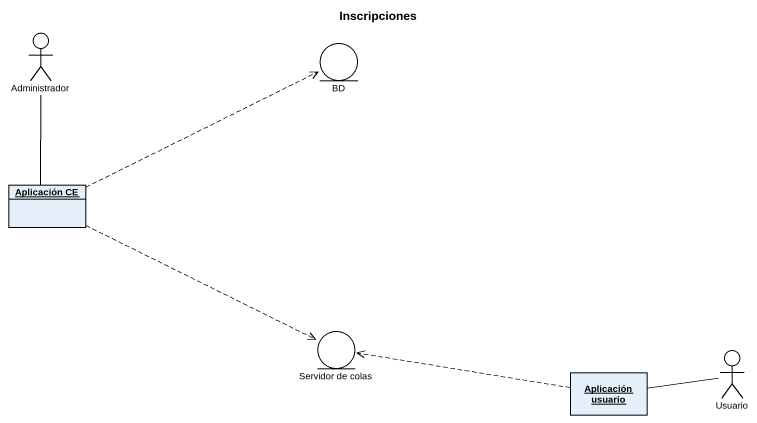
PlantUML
@startuml
title Inscripciones
allowmixing
hide circle
hide empty members
actor Administrador
entity BD
object "Aplicación CE" as Aplicación_CE
entity "Servidor de colas" as Servidor_de_colas
actor Usuario
object "Aplicación usuario" as Aplicación_usuario
Administrador -- Aplicación_CE
Aplicación_CE .right.> BD
Aplicación_CE .right.> Servidor_de_colas
Aplicación_usuario .left.> Servidor_de_colas
Aplicación_usuario -right- Usuario
@enduml
